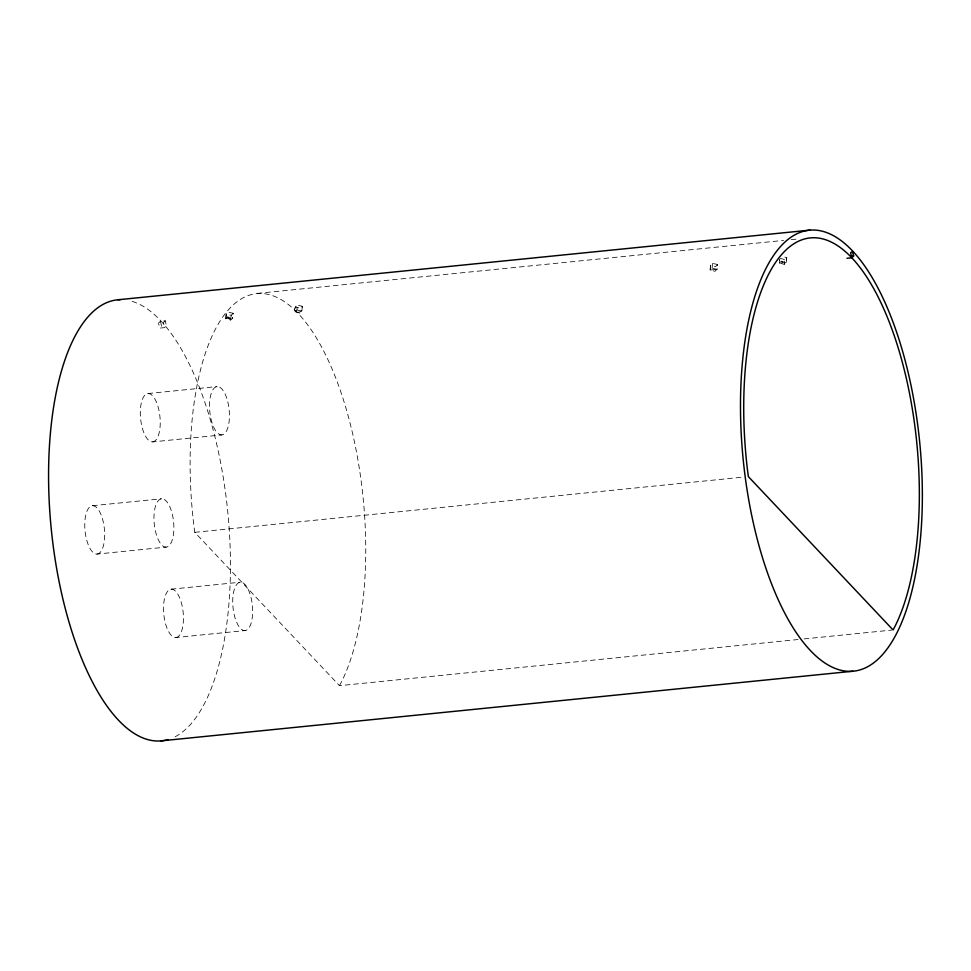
<?xml version="1.0" encoding="UTF-8"?>
<svg xmlns="http://www.w3.org/2000/svg" width="971" height="971" viewBox="0 0 971 971"><rect width="100%" height="100%" fill="white"/><g stroke="black" fill="none" stroke-linecap="round" stroke-linejoin="round"><path stroke-width="0.73" stroke-dasharray="4.86 3.64" d="M226.037 318.791L226.231 313.973L228.173 312.104L233.149 313.269L232.7 318.124L230.637 320.042L225.673 318.694L226.231 313.973L231.195 315.32L233.149 313.269L232.445 318.148M295.123 311.715L299.845 313.075L301.799 311.036L302.357 306.314L300.403 308.353L295.427 307.006L294.868 311.74L296.92 309.992L297.369 305.137L302.357 306.314C306.023 313.257 290.402 314.822 295.427 307.006L297.369 305.137M710.189 270.059L710.638 265.217L712.568 263.347L717.557 264.525L717.108 269.368L712.119 268.202L710.08 269.938L710.638 265.217L715.603 266.564L717.557 264.525L716.999 269.246L715.044 271.285L710.262 269.999L716.853 269.392M712.119 268.202L712.568 263.347M779.64 263.068L779.725 259.463L779.276 262.983L784.24 264.33L786.194 262.279L786.753 257.558L781.764 256.393M779.385 263.092L781.327 261.235L786.304 262.401L786.753 257.558L784.799 259.597L784.24 264.33M230.637 320.042L231.195 315.32M339.474 685.672L341.78 681.314A214.008 85.63 84.3 0 0 298.194 313.512A214.008 85.63 84.3 0 0 193.727 524.352L194.758 532.326L339.474 685.672L798.041 639.525M225.673 318.694L232.7 318.124M160.421 321.267L158.54 323.088L159.705 328.113L164.548 327.628L166.417 325.807L165.264 320.782L160.421 321.267L161.574 326.292L159.705 328.113M165.264 320.782L163.383 322.603L164.548 327.628M225.782 318.816L227.724 316.947L232.518 318.075M296.92 309.992L301.799 311.036M786.304 262.401L779.276 262.983M257.169 293.4L783.621 240.407M791.159 239.655L798.708 238.89M147.932 393.546L217.128 386.579M152.641 441.89A24.287 9.722 84.3 0 0 157.496 404.956A24.287 9.722 84.3 0 0 140.71 406.315A24.287 9.722 84.3 0 0 152.641 441.89L221.837 434.923A24.287 9.722 84.3 0 0 226.692 398.001A24.287 9.722 84.3 0 0 209.918 399.348A24.287 9.722 84.3 0 0 221.837 434.923M92.5 505.721L161.696 498.754M194.758 532.326L743.835 477.052M96.954 554.077A24.287 9.722 84.3 0 0 102.028 517.397A24.287 9.722 84.3 0 0 85.193 518.223A24.287 9.722 84.3 0 0 96.954 554.077L166.162 547.11A24.287 9.722 84.3 0 0 171.224 510.43A24.287 9.722 84.3 0 0 154.401 511.256A24.287 9.722 84.3 0 0 166.162 547.11M171.078 589.191L240.286 582.224M175.885 637.522A24.287 9.722 84.3 0 0 180.667 600.491A24.287 9.722 84.3 0 0 163.905 602.056A24.287 9.722 84.3 0 0 175.885 637.522L245.093 630.555A24.287 9.722 84.3 0 0 249.863 593.524A24.287 9.722 84.3 0 0 233.101 595.089A24.287 9.722 84.3 0 0 245.093 630.555M804.085 638.918L891.572 630.106M779.834 258.25L784.799 259.597M781.327 261.235L782.735 262.631M227.724 316.947L229.132 318.354M132.105 301.374A221.594 88.677 84.3 0 1 228.173 516.111A221.594 88.677 84.3 0 1 172.34 738.057"/><path stroke-width="1.46" d="M851.798 257.801L853.655 255.968L852.429 251.623L850.62 252.751L851.798 257.801A214.008 85.63 84.3 0 1 895.383 625.591L893.077 629.961L748.35 476.603L747.33 468.629A214.008 85.63 84.3 0 1 851.798 257.801L846.943 258.286M118.013 299.772L810.02 230.127M851.227 256.21L853.655 255.968M160.98 740.873L852.987 671.228A221.594 88.677 84.3 0 0 897.313 334.242A221.594 88.677 84.3 0 0 744.199 346.55A221.594 88.677 84.3 0 0 852.987 671.228M164.439 740.424A221.594 88.677 84.3 0 1 51.245 528.879A221.594 88.677 84.3 0 1 120.343 299.663M167.849 739.635A221.594 88.677 84.3 0 1 165.58 740.205"/></g></svg>
